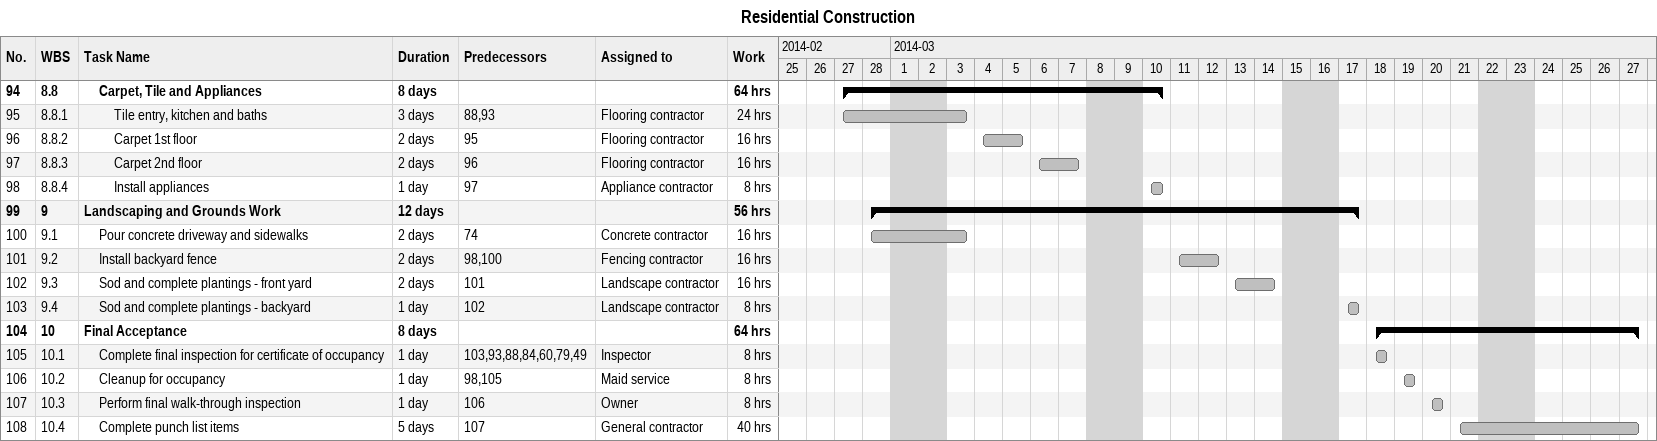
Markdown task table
Residential Construction

| ID | WBS | Task | Duration | Start | Finish | Predecessors | Resources | Work (h) |
|---|---|---|---|---|---|---|---|---|
| 94 | 8.8 | **Carpet, Tile and Appliances** | 8d | 2014-02-27 | 2014-03-10 |  |  | 64 |
| 95 | 8.8.1 | Tile entry, kitchen and baths | 3d | 2014-02-27 | 2014-03-03 | 88, 93 | Flooring contractor | 24 |
| 96 | 8.8.2 | Carpet 1st floor | 2d | 2014-03-04 | 2014-03-05 | 95 | Flooring contractor | 16 |
| 97 | 8.8.3 | Carpet 2nd floor | 2d | 2014-03-06 | 2014-03-07 | 96 | Flooring contractor | 16 |
| 98 | 8.8.4 | Install appliances | 1d | 2014-03-10 | 2014-03-10 | 97 | Appliance contractor | 8 |
| 99 | 9 | **Landscaping and Grounds Work** | 12d | 2014-02-28 | 2014-03-17 |  |  | 56 |
| 100 | 9.1 | Pour concrete driveway and sidewalks | 2d | 2014-02-28 | 2014-03-03 | 74 | Concrete contractor | 16 |
| 101 | 9.2 | Install backyard fence | 2d | 2014-03-11 | 2014-03-12 | 98, 100 | Fencing contractor | 16 |
| 102 | 9.3 | Sod and complete plantings - front yard | 2d | 2014-03-13 | 2014-03-14 | 101 | Landscape contractor | 16 |
| 103 | 9.4 | Sod and complete plantings - backyard | 1d | 2014-03-17 | 2014-03-17 | 102 | Landscape contractor | 8 |
| 104 | 10 | **Final Acceptance** | 8d | 2014-03-18 | 2014-03-27 |  |  | 64 |
| 105 | 10.1 | Complete final inspection for certificate of occupancy | 1d | 2014-03-18 | 2014-03-18 | 103, 93, 88, 84, 60, 79, 49 | Inspector | 8 |
| 106 | 10.2 | Cleanup for occupancy | 1d | 2014-03-19 | 2014-03-19 | 98, 105 | Maid service | 8 |
| 107 | 10.3 | Perform final walk-through inspection | 1d | 2014-03-20 | 2014-03-20 | 106 | Owner | 8 |
| 108 | 10.4 | Complete punch list items | 5d | 2014-03-21 | 2014-03-27 | 107 | General contractor | 40 |
